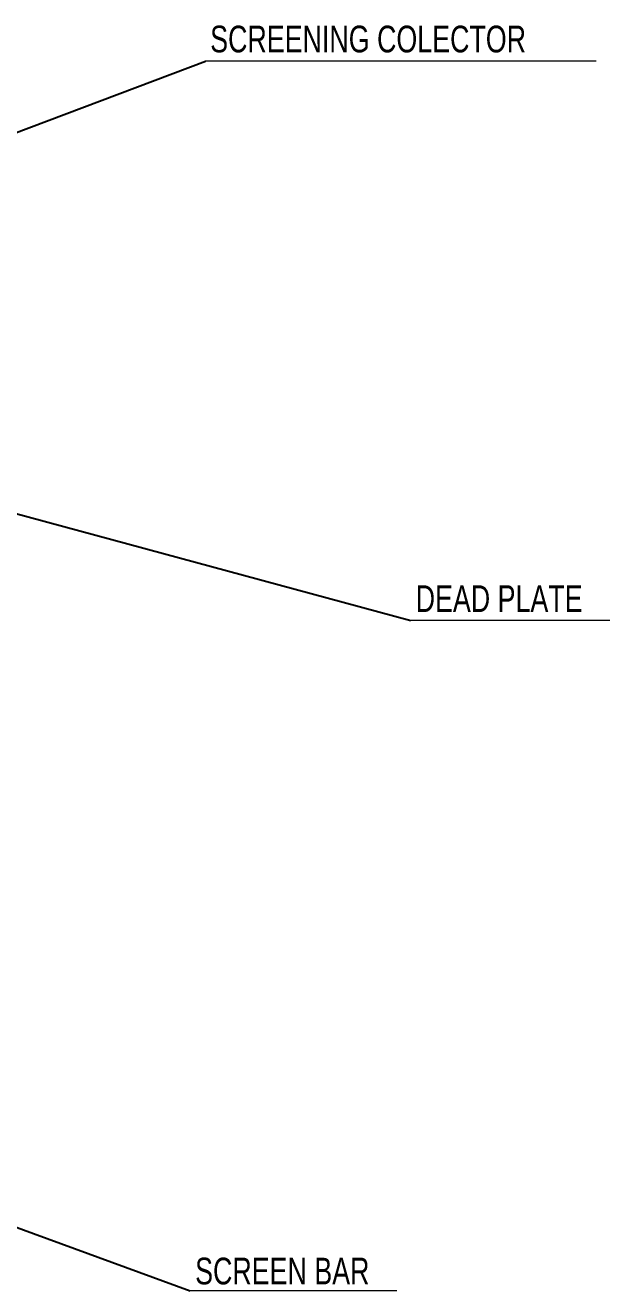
# Model space of a CAD drawing. Header units: millimetres. Extents: x 15 to 1266, y -324 to 294.
# Drawn here: x 216 to 273.8, y 69.1 to 194.3 of the extents above; entities that cross this region are included whole.
import ezdxf

# ---------------------------------------------------------------- set-up
doc = ezdxf.new("R2010")
doc.units = ezdxf.units.MM
doc.styles.add('SLDTEXTSTYLE0', font='TXT', dxfattribs={"width": 0.75})
doc.dimstyles.new('SLDDIMSTYLE0', dxfattribs={"dimtxt": 2.5, "dimasz": 0.651282, "dimexe": 0, "dimexo": 0.625, "dimgap": 0, "dimtad": 1, "dimdec": 0, "dimrnd": 1e-09, "dimtxsty": 'Standard', "dimblk1": 'DOT', "dimblk2": 'DOT', "dimsah": 1, "dimcen": 2.5, "dimazin": 3, "dimtfac": 0.651282, "dimtdec": 0, "dimtmove": 0, "dimatfit": 3, "dimldrblk": 'DOT', "dimfrac": 2})
doc.dimstyles.new('SLDDIMSTYLE1', dxfattribs={"dimtxt": 2.5, "dimasz": 2.116667, "dimexe": 0, "dimexo": 0.625, "dimgap": 0, "dimtad": 1, "dimdec": 0, "dimrnd": 1e-09, "dimtxsty": 'Standard', "dimsah": 1, "dimcen": 2.5, "dimazin": 3, "dimtfac": 2.116667, "dimtdec": 0, "dimtmove": 0, "dimatfit": 3, "dimfrac": 2})

# ---------------------------------------------------------------- blocks, each defined once
blk = doc.blocks.new('SW_NOTE_0_6')
at = {"color": 0, "linetype": 'Continuous', "lineweight": 0}
blk.add_line((38.65, 0), (0, 0), dxfattribs=at)
at = {"color": 0, "linetype": 'Continuous', "lineweight": 0, "insert": (0.45, 3.52), "char_height": 2.6458, "attachment_point": 1, "style": 'SLDTEXTSTYLE0'}
blk.add_mtext('SCREENING COLECTOR', dxfattribs=at)
blk = doc.blocks.new('SW_NOTE_0_7')
at = {"color": 0, "linetype": 'Continuous', "lineweight": 0}
blk.add_line((19.68, 0), (0, 0), dxfattribs=at)
at = {"color": 0, "linetype": 'Continuous', "lineweight": 0, "insert": (0.48, 3.48), "char_height": 2.646, "attachment_point": 1, "style": 'SLDTEXTSTYLE0'}
blk.add_mtext('DEAD PLATE', dxfattribs=at)
blk = doc.blocks.new('_Dot')
at = {"color": 0, "linetype": 'ByBlock', "lineweight": -2}
blk.add_line((-0.5, 0), (-1, 0), dxfattribs=at)
at = {"color": 0, "linetype": 'ByBlock', "const_width": 0.5}
blk.add_lwpolyline([(-0.25, 0, 1), (0.25, 0, 1)], format="xyb", close=True, dxfattribs=at)
blk = doc.blocks.new('SW_NOTE_0_8')
at = {"color": 0, "linetype": 'Continuous', "lineweight": 0}
blk.add_line((20.46, 0), (0, 0), dxfattribs=at)
at = {"color": 0, "linetype": 'Continuous', "lineweight": 0, "insert": (0.49, 3.27), "char_height": 2.646, "attachment_point": 1, "style": 'SLDTEXTSTYLE0'}
blk.add_mtext('SCREEN BAR', dxfattribs=at)

msp = doc.modelspace()

# ---------------------------------------------------------------- block references
at = {"color": 7, "linetype": 'Continuous', "lineweight": 0}
for name, p in [('SW_NOTE_0_6', (233.85327, 190.76986)), ('SW_NOTE_0_7', (254.15925, 135.4152)), ('SW_NOTE_0_8', (232.32337, 69.07306))]:
    msp.add_blockref(name, p, dxfattribs=at)

# ---------------------------------------------------------------- leaders
for points, dimstyle in [([(199.5314, 177.84525), (233.85327, 190.76986)], 'SLDDIMSTYLE1'), ([(179.13578, 155.75589), (254.15925, 135.4152)], 'SLDDIMSTYLE0'), ([(148.46085, 99.66116), (232.32337, 69.07306)], 'SLDDIMSTYLE1')]:
    msp.add_leader(points, dimstyle=dimstyle, dxfattribs=at)

doc.saveas('drawing.dxf')
